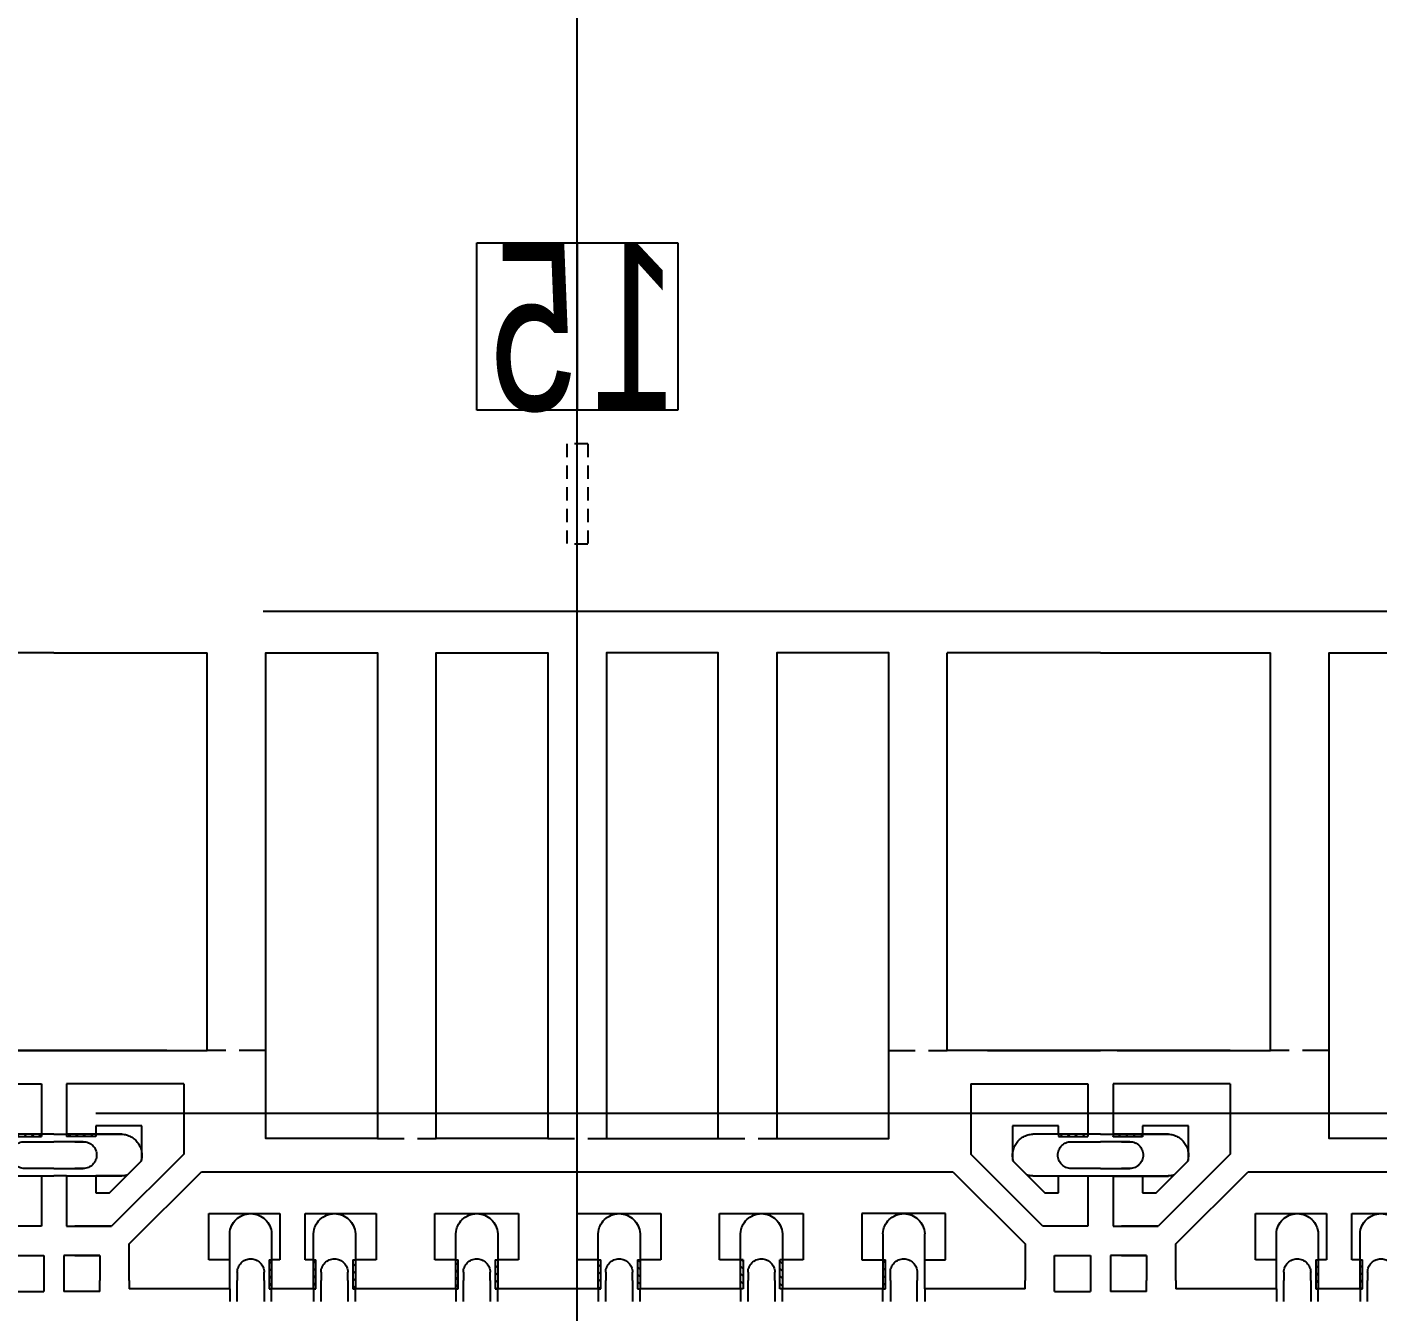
# Model space of a CAD drawing. Extents: x 0 to 864, y 0 to 559.
# Drawn here: x 344.71 to 360.85, y 425.89 to 441.24 of the extents above; entities that cross this region are included whole.
import ezdxf

# ---------------------------------------------------------------- set-up
doc = ezdxf.new("R2010")
doc.units = 0
doc.header["$LTSCALE"] = 12.7
doc.header["$MEASUREMENT"] = 0
doc.header["$PDMODE"] = 2
doc.linetypes.add('HIDDEN', pattern=[0.375, 0.25, -0.125])
doc.linetypes.add('PHANTOM', pattern=[2.5, 1.25, -0.25, 0.25, -0.25, 0.25, -0.25])
doc.layers.get('0').update_dxf_attribs({"linetype": 'CONTINUOUS'})
doc.layers.get('DEFPOINTS').update_dxf_attribs({"linetype": 'CONTINUOUS'})
for name, color, linetype in [('SH-01_DIM', 4, 'CONTINUOUS'), ('SH-01_HATCH', 10, 'CONTINUOUS'), ('SH-01_HIDDEN', 6, 'HIDDEN'), ('SH-01_OBJECT', 7, 'CONTINUOUS'), ('SH-01_PHANTOM', 1, 'PHANTOM')]:
    doc.layers.add(name, color=color, linetype=linetype)
doc.styles.get("Standard").update_dxf_attribs({"font": 'simplex.shx', "width": 0.82})
doc.dimstyles.get("Standard").update_dxf_attribs({"dimtxt": 0.18, "dimasz": 0.18, "dimexe": 0.18, "dimexo": 0.0625, "dimgap": 0.09, "dimtad": 0, "dimtih": 1, "dimtoh": 1, "dimdec": 4, "dimzin": 0, "dimdsep": 46, "dimtxsty": 'Standard', "dimcen": 0.09, "dimadec": 0, "dimazin": 0, "dimtfac": 1, "dimtdec": 4, "dimtofl": 0, "dimtmove": 0, "dimatfit": 3, "dimfxl": 1, "dimtolj": 1, "dimtzin": 0, "dimarcsym": 0})

# ---------------------------------------------------------------- blocks, each defined once
blk = doc.blocks.new('*D119')
at = {"layer": 'DEFPOINTS', "color": 0, "ltscale": 0.05, "transparency": 16777216}
for p in [(149.533, 465.062), (149.533, 440.584), (445.033, 347.264)]:
    blk.add_point(p, dxfattribs=at)
at = {"layer": 'SH-01_DIM', "ltscale": 0.05, "transparency": 16777216}
blk.add_line((149.533, 443.124), (149.533, 465.062), dxfattribs=at)
at = {"layer": 'SH-01_DIM', "ltscale": 0.05, "transparency": 16777216, "insert": (149.533, 470.047), "char_height": 1.524, "attachment_point": 5, "rotation": 90}
blk.add_mtext('\\A1; 147.7500', dxfattribs=at)
blk = doc.blocks.new('_Open30')
at = {"color": 0, "lineweight": -2}
for p, q in [((-1, 0.2679), (0, 0)), ((0, 0), (-1, -0.2679)), ((0, 0), (-1, 0))]:
    blk.add_line(p, q, dxfattribs=at)
blk = doc.blocks.new('*D120')
at = {"layer": 'DEFPOINTS', "color": 0, "ltscale": 0.05, "transparency": 16777216}
for p in [(139.538, 457.57), (145.033, 441.264), (445.033, 347.264)]:
    blk.add_point(p, dxfattribs=at)
at = {"layer": 'SH-01_DIM', "ltscale": 0.05, "transparency": 16777216}
for p, q in [((139.538, 451.22), (139.538, 457.57)), ((145.033, 447.614), (139.538, 451.22)), ((145.033, 443.804), (145.033, 447.614))]:
    blk.add_line(p, q, dxfattribs=at)
at = {"layer": 'SH-01_DIM', "ltscale": 0.05, "transparency": 16777216, "insert": (139.538, 467.942), "char_height": 1.524, "attachment_point": 5, "rotation": 90}
blk.add_mtext('\\A1; 150.000+/-0.0760', dxfattribs=at)
blk = doc.blocks.new('*D122')
at = {"layer": 'DEFPOINTS', "color": 0, "ltscale": 0.05, "transparency": 16777216}
for p in [(186.122, 465.062), (186.133, 440.584), (445.033, 347.264)]:
    blk.add_point(p, dxfattribs=at)
at = {"layer": 'SH-01_DIM', "ltscale": 0.05, "transparency": 16777216}
for p, q in [((186.122, 458.712), (186.122, 465.062)), ((186.133, 452.362), (186.122, 458.712)), ((186.133, 443.124), (186.133, 452.362))]:
    blk.add_line(p, q, dxfattribs=at)
at = {"layer": 'SH-01_DIM', "ltscale": 0.05, "transparency": 16777216, "insert": (186.122, 470.047), "char_height": 1.524, "attachment_point": 5, "rotation": 90}
blk.add_mtext('\\A1; 129.4500', dxfattribs=at)
blk = doc.blocks.new('*D123')
at = {"layer": 'DEFPOINTS', "color": 0, "ltscale": 0.05, "transparency": 16777216}
for p in [(285.964, 465.062), (285.883, 440.584), (445.033, 347.264)]:
    blk.add_point(p, dxfattribs=at)
at = {"layer": 'SH-01_DIM', "ltscale": 0.05, "transparency": 16777216}
for p, q in [((285.964, 458.712), (285.964, 465.062)), ((285.883, 452.362), (285.964, 458.712)), ((285.883, 443.124), (285.883, 452.362))]:
    blk.add_line(p, q, dxfattribs=at)
at = {"layer": 'SH-01_DIM', "ltscale": 0.05, "transparency": 16777216, "insert": (285.964, 469.571), "char_height": 1.524, "attachment_point": 5, "rotation": 90}
blk.add_mtext('\\A1; 79.5750', dxfattribs=at)
blk = doc.blocks.new('*D124')
at = {"layer": 'DEFPOINTS', "color": 0, "ltscale": 0.05, "transparency": 16777216}
for p in [(296.694, 465.062), (297.283, 440.584), (445.033, 347.264)]:
    blk.add_point(p, dxfattribs=at)
at = {"layer": 'SH-01_DIM', "ltscale": 0.05, "transparency": 16777216}
for p, q in [((296.694, 458.712), (296.694, 465.062)), ((297.283, 452.362), (296.694, 458.712)), ((297.283, 443.124), (297.283, 452.362))]:
    blk.add_line(p, q, dxfattribs=at)
at = {"layer": 'SH-01_DIM', "ltscale": 0.05, "transparency": 16777216, "insert": (296.694, 469.571), "char_height": 1.524, "attachment_point": 5, "rotation": 90}
blk.add_mtext('\\A1; 73.8750', dxfattribs=at)
blk = doc.blocks.new('*D125')
at = {"layer": 'DEFPOINTS', "color": 0, "ltscale": 0.05, "transparency": 16777216}
for p in [(331.288, 465.062), (333.883, 440.584), (445.033, 347.264)]:
    blk.add_point(p, dxfattribs=at)
at = {"layer": 'SH-01_DIM', "ltscale": 0.05, "transparency": 16777216}
for p, q in [((331.288, 458.712), (331.288, 465.062)), ((333.883, 452.362), (331.288, 458.712)), ((333.883, 443.124), (333.883, 452.362))]:
    blk.add_line(p, q, dxfattribs=at)
at = {"layer": 'SH-01_DIM', "ltscale": 0.05, "transparency": 16777216, "insert": (331.288, 469.571), "char_height": 1.524, "attachment_point": 5, "rotation": 90}
blk.add_mtext('\\A1; 55.5750', dxfattribs=at)
blk = doc.blocks.new('*D159')
at = {"layer": 'DEFPOINTS', "color": 0, "ltscale": 0.05, "transparency": 16777216}
for p in [(351.283, 453.199), (351.283, 420.764), (445.033, 347.264)]:
    blk.add_point(p, dxfattribs=at)
at = {"layer": 'SH-01_DIM', "ltscale": 0.05, "transparency": 16777216}
blk.add_line((351.283, 423.304), (351.283, 453.199), dxfattribs=at)
at = {"layer": 'SH-01_DIM', "ltscale": 0.05, "transparency": 16777216, "insert": (351.283, 457.708), "char_height": 1.524, "attachment_point": 5, "rotation": 90}
blk.add_mtext('\\A1; 46.8750', dxfattribs=at)
blk = doc.blocks.new('*D160')
at = {"layer": 'DEFPOINTS', "color": 0, "ltscale": 0.05, "transparency": 16777216}
for p in [(338.783, 453.199), (338.783, 420.764), (445.033, 347.264)]:
    blk.add_point(p, dxfattribs=at)
at = {"layer": 'SH-01_DIM', "ltscale": 0.05, "transparency": 16777216}
blk.add_line((338.783, 423.304), (338.783, 453.199), dxfattribs=at)
at = {"layer": 'SH-01_DIM', "ltscale": 0.05, "transparency": 16777216, "insert": (338.783, 457.589), "char_height": 1.524, "attachment_point": 5, "rotation": 90}
blk.add_mtext('\\A1; 53.1250', dxfattribs=at)
blk = doc.blocks.new('*D161')
at = {"layer": 'DEFPOINTS', "color": 0, "ltscale": 0.05, "transparency": 16777216}
for p in [(326.283, 453.199), (326.283, 420.764), (445.033, 347.264)]:
    blk.add_point(p, dxfattribs=at)
at = {"layer": 'SH-01_DIM', "ltscale": 0.05, "transparency": 16777216}
blk.add_line((326.283, 423.304), (326.283, 453.199), dxfattribs=at)
at = {"layer": 'SH-01_DIM', "ltscale": 0.05, "transparency": 16777216, "insert": (326.283, 457.708), "char_height": 1.524, "attachment_point": 5, "rotation": 90}
blk.add_mtext('\\A1; 59.3750', dxfattribs=at)
blk = doc.blocks.new('*D162')
at = {"layer": 'DEFPOINTS', "color": 0, "ltscale": 0.05, "transparency": 16777216}
for p in [(313.783, 453.199), (313.783, 420.764), (445.033, 347.264)]:
    blk.add_point(p, dxfattribs=at)
at = {"layer": 'SH-01_DIM', "ltscale": 0.05, "transparency": 16777216}
blk.add_line((313.783, 423.304), (313.783, 453.199), dxfattribs=at)
at = {"layer": 'SH-01_DIM', "ltscale": 0.05, "transparency": 16777216, "insert": (313.783, 457.708), "char_height": 1.524, "attachment_point": 5, "rotation": 90}
blk.add_mtext('\\A1; 65.6250', dxfattribs=at)
blk = doc.blocks.new('*D163')
at = {"layer": 'DEFPOINTS', "color": 0, "ltscale": 0.05, "transparency": 16777216}
for p in [(301.283, 453.199), (301.283, 420.764), (445.033, 347.264)]:
    blk.add_point(p, dxfattribs=at)
at = {"layer": 'SH-01_DIM', "ltscale": 0.05, "transparency": 16777216}
blk.add_line((301.283, 423.304), (301.283, 453.199), dxfattribs=at)
at = {"layer": 'SH-01_DIM', "ltscale": 0.05, "transparency": 16777216, "insert": (301.283, 457.589), "char_height": 1.524, "attachment_point": 5, "rotation": 90}
blk.add_mtext('\\A1; 71.8750', dxfattribs=at)
blk = doc.blocks.new('*D164')
at = {"layer": 'DEFPOINTS', "color": 0, "ltscale": 0.05, "transparency": 16777216}
for p in [(288.783, 453.199), (288.783, 423.167), (445.033, 347.264)]:
    blk.add_point(p, dxfattribs=at)
at = {"layer": 'SH-01_DIM', "ltscale": 0.05, "transparency": 16777216}
blk.add_line((288.783, 425.707), (288.783, 453.199), dxfattribs=at)
at = {"layer": 'SH-01_DIM', "ltscale": 0.05, "transparency": 16777216, "insert": (288.783, 457.589), "char_height": 1.524, "attachment_point": 5, "rotation": 90}
blk.add_mtext('\\A1; 78.1250', dxfattribs=at)
blk = doc.blocks.new('*D165')
at = {"layer": 'DEFPOINTS', "color": 0, "ltscale": 0.05, "transparency": 16777216}
for p in [(276.283, 453.199), (276.283, 420.764), (445.033, 347.264)]:
    blk.add_point(p, dxfattribs=at)
at = {"layer": 'SH-01_DIM', "ltscale": 0.05, "transparency": 16777216}
blk.add_line((276.283, 423.304), (276.283, 453.199), dxfattribs=at)
at = {"layer": 'SH-01_DIM', "ltscale": 0.05, "transparency": 16777216, "insert": (276.283, 457.708), "char_height": 1.524, "attachment_point": 5, "rotation": 90}
blk.add_mtext('\\A1; 84.3750', dxfattribs=at)
blk = doc.blocks.new('*D166')
at = {"layer": 'DEFPOINTS', "color": 0, "ltscale": 0.05, "transparency": 16777216}
for p in [(263.783, 453.199), (263.783, 420.764), (445.033, 347.264)]:
    blk.add_point(p, dxfattribs=at)
at = {"layer": 'SH-01_DIM', "ltscale": 0.05, "transparency": 16777216}
blk.add_line((263.783, 423.304), (263.783, 453.199), dxfattribs=at)
at = {"layer": 'SH-01_DIM', "ltscale": 0.05, "transparency": 16777216, "insert": (263.783, 457.708), "char_height": 1.524, "attachment_point": 5, "rotation": 90}
blk.add_mtext('\\A1; 90.6250', dxfattribs=at)
blk = doc.blocks.new('*D167')
at = {"layer": 'DEFPOINTS', "color": 0, "ltscale": 0.05, "transparency": 16777216}
for p in [(251.283, 453.199), (251.283, 420.764), (445.033, 347.264)]:
    blk.add_point(p, dxfattribs=at)
at = {"layer": 'SH-01_DIM', "ltscale": 0.05, "transparency": 16777216}
blk.add_line((251.283, 423.304), (251.283, 453.199), dxfattribs=at)
at = {"layer": 'SH-01_DIM', "ltscale": 0.05, "transparency": 16777216, "insert": (251.283, 457.708), "char_height": 1.524, "attachment_point": 5, "rotation": 90}
blk.add_mtext('\\A1; 96.8750', dxfattribs=at)
blk = doc.blocks.new('*D168')
at = {"layer": 'DEFPOINTS', "color": 0, "ltscale": 0.05, "transparency": 16777216}
for p in [(238.783, 453.199), (238.783, 420.764), (445.033, 347.264)]:
    blk.add_point(p, dxfattribs=at)
at = {"layer": 'SH-01_DIM', "ltscale": 0.05, "transparency": 16777216}
blk.add_line((238.783, 423.304), (238.783, 453.199), dxfattribs=at)
at = {"layer": 'SH-01_DIM', "ltscale": 0.05, "transparency": 16777216, "insert": (238.783, 458.065), "char_height": 1.524, "attachment_point": 5, "rotation": 90}
blk.add_mtext('\\A1; 103.1250', dxfattribs=at)
blk = doc.blocks.new('*D169')
at = {"layer": 'DEFPOINTS', "color": 0, "ltscale": 0.05, "transparency": 16777216}
for p in [(226.283, 453.199), (226.283, 420.764), (445.033, 347.264)]:
    blk.add_point(p, dxfattribs=at)
at = {"layer": 'SH-01_DIM', "ltscale": 0.05, "transparency": 16777216}
blk.add_line((226.283, 423.304), (226.283, 453.199), dxfattribs=at)
at = {"layer": 'SH-01_DIM', "ltscale": 0.05, "transparency": 16777216, "insert": (226.283, 458.184), "char_height": 1.524, "attachment_point": 5, "rotation": 90}
blk.add_mtext('\\A1; 109.3750', dxfattribs=at)
blk = doc.blocks.new('*D170')
at = {"layer": 'DEFPOINTS', "color": 0, "ltscale": 0.05, "transparency": 16777216}
for p in [(213.783, 453.199), (213.783, 420.764), (445.033, 347.264)]:
    blk.add_point(p, dxfattribs=at)
at = {"layer": 'SH-01_DIM', "ltscale": 0.05, "transparency": 16777216}
blk.add_line((213.783, 423.304), (213.783, 453.199), dxfattribs=at)
at = {"layer": 'SH-01_DIM', "ltscale": 0.05, "transparency": 16777216, "insert": (213.783, 458.065), "char_height": 1.524, "attachment_point": 5, "rotation": 90}
blk.add_mtext('\\A1; 115.6250', dxfattribs=at)
blk = doc.blocks.new('*D171')
at = {"layer": 'DEFPOINTS', "color": 0, "ltscale": 0.05, "transparency": 16777216}
for p in [(201.283, 453.199), (201.283, 420.764), (445.033, 347.264)]:
    blk.add_point(p, dxfattribs=at)
at = {"layer": 'SH-01_DIM', "ltscale": 0.05, "transparency": 16777216}
blk.add_line((201.283, 423.304), (201.283, 453.199), dxfattribs=at)
at = {"layer": 'SH-01_DIM', "ltscale": 0.05, "transparency": 16777216, "insert": (201.283, 458.065), "char_height": 1.524, "attachment_point": 5, "rotation": 90}
blk.add_mtext('\\A1; 121.8750', dxfattribs=at)
blk = doc.blocks.new('*D172')
at = {"layer": 'DEFPOINTS', "color": 0, "ltscale": 0.05, "transparency": 16777216}
for p in [(188.783, 453.199), (188.783, 420.764), (445.033, 347.264)]:
    blk.add_point(p, dxfattribs=at)
at = {"layer": 'SH-01_DIM', "ltscale": 0.05, "transparency": 16777216}
blk.add_line((188.783, 423.304), (188.783, 453.199), dxfattribs=at)
at = {"layer": 'SH-01_DIM', "ltscale": 0.05, "transparency": 16777216, "insert": (188.783, 458.065), "char_height": 1.524, "attachment_point": 5, "rotation": 90}
blk.add_mtext('\\A1; 128.1250', dxfattribs=at)
blk = doc.blocks.new('*D173')
at = {"layer": 'DEFPOINTS', "color": 0, "ltscale": 0.05, "transparency": 16777216}
for p in [(176.283, 453.199), (176.283, 420.764), (445.033, 347.264)]:
    blk.add_point(p, dxfattribs=at)
at = {"layer": 'SH-01_DIM', "ltscale": 0.05, "transparency": 16777216}
blk.add_line((176.283, 423.304), (176.283, 453.199), dxfattribs=at)
at = {"layer": 'SH-01_DIM', "ltscale": 0.05, "transparency": 16777216, "insert": (176.283, 458.184), "char_height": 1.524, "attachment_point": 5, "rotation": 90}
blk.add_mtext('\\A1; 134.3750', dxfattribs=at)
blk = doc.blocks.new('*D174')
at = {"layer": 'DEFPOINTS', "color": 0, "ltscale": 0.05, "transparency": 16777216}
for p in [(163.783, 453.199), (163.783, 420.764), (445.033, 347.264)]:
    blk.add_point(p, dxfattribs=at)
at = {"layer": 'SH-01_DIM', "ltscale": 0.05, "transparency": 16777216}
blk.add_line((163.783, 423.304), (163.783, 453.199), dxfattribs=at)
at = {"layer": 'SH-01_DIM', "ltscale": 0.05, "transparency": 16777216, "insert": (163.783, 458.184), "char_height": 1.524, "attachment_point": 5, "rotation": 90}
blk.add_mtext('\\A1; 140.6250', dxfattribs=at)
blk = doc.blocks.new('A$C4C6C51ED')
at = {"layer": 'SH-01_HATCH', "ltscale": 0.05}
h = blk.add_hatch(dxfattribs=at)
h.set_pattern_fill('ANSI31', color=10, scale=0.25)
h.set_pattern_definition([(45, (33.0558, -7.33538), (-0.02209709, 0.02209709), [])])
h.paths.add_polyline_path([(24.0786, 3.5837), (24.0636, 3.5837), (24.0636, 3.7587), (24.0786, 3.7587)])
h.paths.add_polyline_path([(24.5786, 3.5837), (24.5636, 3.5837), (24.5636, 3.7587), (24.5786, 3.7587)])
h.paths.add_polyline_path([(24.3436, 3.5837), (24.3286, 3.5837), (24.3286, 3.7587), (24.3436, 3.7587)])
h.paths.add_polyline_path([(25.1936, 3.5837), (25.1786, 3.5837), (25.1786, 3.7587), (25.1936, 3.7587)])
h.paths.add_polyline_path([(25.4286, 3.5837), (25.4136, 3.5837), (25.4136, 3.7587), (25.4286, 3.7587)])
h.paths.add_polyline_path([(26.2786, 3.5837), (26.2636, 3.5837), (26.2636, 3.7587), (26.2786, 3.7587)])
h.paths.add_polyline_path([(26.0436, 3.5837), (26.0286, 3.5837), (26.0286, 3.5837), (26.0286, 3.7587), (26.0436, 3.7587)])
h.paths.add_polyline_path([(27.1286, 3.5837), (27.1136, 3.5837), (27.1136, 3.7587), (27.1286, 3.7587)])
h.paths.add_polyline_path([(26.8936, 3.5837), (26.8786, 3.5837), (26.8786, 3.5837), (26.8786, 3.7587), (26.8936, 3.7587)])
h.paths.add_polyline_path([(27.7436, 3.5837), (27.7286, 3.5837), (27.7286, 3.7587), (27.7436, 3.7587)])
h = blk.add_hatch(dxfattribs=at)
h.set_pattern_fill('ANSI31', color=10, scale=0.25)
h.paths.add_polyline_path([(23.0286, 2.8487), (22.8536, 2.8487), (22.8536, 2.8337), (23.0286, 2.8337)])
h.paths.add_polyline_path([(28.9536, 2.8487), (28.7786, 2.8487), (28.7786, 2.8337), (28.9536, 2.8337)])
at = {"layer": 'SH-01_HIDDEN'}
for p, q in [((23.8286, 3.7587), (23.8286, 3.8337)), ((23.8736, 3.8337), (23.8736, 3.7087)), ((24.0336, 3.7087), (24.0336, 3.8337)), ((24.0786, 3.8337), (24.0786, 3.7587)), ((24.3286, 3.7587), (24.3286, 3.8337)), ((24.3736, 3.8337), (24.3736, 3.7087)), ((24.5336, 3.7087), (24.5336, 3.8337)), ((24.5786, 3.8337), (24.5786, 3.7587)), ((25.1786, 3.7587), (25.1786, 3.8337)), ((25.2236, 3.8337), (25.2236, 3.7087)), ((25.3836, 3.7087), (25.3836, 3.8337)), ((25.4286, 3.8337), (25.4286, 3.7587)), ((26.0286, 3.7587), (26.0286, 3.8337)), ((26.0736, 3.8337), (26.0736, 3.7087)), ((26.2336, 3.7087), (26.2336, 3.8337)), ((26.2786, 3.8337), (26.2786, 3.7587)), ((26.8786, 3.7587), (26.8786, 3.8337)), ((26.9236, 3.8337), (26.9236, 3.7087)), ((27.0836, 3.7087), (27.0836, 3.8337)), ((27.1286, 3.8337), (27.1286, 3.7587)), ((27.7286, 3.8337), (27.7286, 3.7587)), ((27.7736, 3.7087), (27.7736, 3.8337)), ((27.9336, 3.8337), (27.9336, 3.7087)), ((27.9786, 3.7587), (27.9786, 3.8337)), ((23.8736, 3.6587), (23.8736, 3.7087)), ((24.0336, 3.7087), (24.0336, 3.6587)), ((24.3736, 3.6587), (24.3736, 3.7087)), ((24.5336, 3.7087), (24.5336, 3.6587)), ((25.2236, 3.6587), (25.2236, 3.7087)), ((25.3836, 3.7087), (25.3836, 3.6587)), ((26.0736, 3.6587), (26.0736, 3.7087)), ((26.2336, 3.7087), (26.2336, 3.6587)), ((26.9236, 3.6587), (26.9236, 3.7087)), ((27.0836, 3.7087), (27.0836, 3.6587)), ((27.7736, 3.7087), (27.7736, 3.6587)), ((27.9336, 3.6587), (27.9336, 3.7087)), ((23.8286, 3.5837), (23.8286, 3.4287)), ((24.0786, 3.4287), (24.0786, 3.5837)), ((24.3286, 3.5837), (24.3286, 3.4287)), ((24.5786, 3.4287), (24.5786, 3.5837)), ((25.1786, 3.5837), (25.1786, 3.4287)), ((25.4286, 3.4287), (25.4286, 3.5837)), ((26.0286, 3.5837), (26.0286, 3.4287)), ((26.2786, 3.4287), (26.2786, 3.5837)), ((26.8786, 3.5837), (26.8786, 3.4287)), ((27.1286, 3.4287), (27.1286, 3.5837)), ((27.7286, 3.4287), (27.7286, 3.5837)), ((27.9786, 3.5837), (27.9786, 3.4287)), ((22.8536, 3.0837), (22.7786, 3.0837)), ((23.0286, 3.0837), (23.1836, 3.0837)), ((23.1836, 3.0837), (23.0286, 3.0837)), ((23.2161, 3.0781), (23.2979, 2.9963)), ((28.5094, 2.9963), (28.5912, 3.0781)), ((28.6236, 3.0837), (28.7786, 3.0837)), ((28.9536, 3.0837), (29.0286, 3.0837)), ((22.7786, 3.0387), (22.9536, 3.0387)), ((22.9536, 3.0387), (22.9036, 3.0387)), ((29.0286, 3.0387), (28.8536, 3.0387)), ((22.9536, 2.8787), (22.7786, 2.8787)), ((22.7786, 2.8337), (22.8536, 2.8337)), ((22.9036, 2.8787), (22.9536, 2.8787)), ((23.1836, 2.8337), (23.0286, 2.8337)), ((23.0286, 2.8337), (23.1836, 2.8337)), ((28.7786, 2.8337), (28.6236, 2.8337)), ((28.8536, 2.8787), (29.0286, 2.8787)), ((29.0286, 2.8337), (28.9536, 2.8337))]:
    blk.add_line(p, q, dxfattribs=at)
at = {"layer": 'SH-01_HIDDEN', "ltscale": 0.05}
for p, q in [((24.7111, 2.8587), (25.0611, 2.8587)), ((25.7286, 2.8587), (26.0786, 2.8587)), ((26.7461, 2.8587), (27.0961, 2.8587)), ((22.9286, 2.3337), (22.7786, 2.3337)), ((24.0436, 2.3337), (23.6936, 2.3337)), ((27.7636, 2.3337), (28.1136, 2.3337)), ((28.8786, 2.3337), (29.0286, 2.3337))]:
    blk.add_line(p, q, dxfattribs=at)
at = {"layer": 'SH-01_HIDDEN'}
for centre, radius, start, end in [((23.9536, 3.6587), 0.08, 180, 0), ((24.4536, 3.6587), 0.08, 180, 0), ((25.3036, 3.6587), 0.08, 180, 0), ((26.1536, 3.6587), 0.08, 180, 0), ((27.0036, 3.6587), 0.08, 180, 0), ((27.8536, 3.6587), 0.08, 180, 0), ((23.9536, 3.4338), 0.1251, 182.33828, 357.66172), ((24.4536, 3.4338), 0.1251, 182.33828, 357.66172), ((25.3036, 3.4338), 0.1251, 182.33828, 357.66172), ((26.1536, 3.4338), 0.1251, 182.33828, 357.66172), ((27.0036, 3.4338), 0.1251, 182.33828, 357.66172), ((27.8536, 3.4338), 0.1251, 182.33828, 357.66172), ((23.1786, 2.9593), 0.1245, 72.47153, 87.68368), ((28.6287, 2.9593), 0.1245, 92.30964, 107.52916), ((22.9536, 2.9587), 0.08, 270, 90), ((23.1785, 2.9587), 0.1251, 272.3376, 17.48275), ((28.6287, 2.9587), 0.1251, 162.51941, 267.66496), ((28.8536, 2.9587), 0.08, 90, 270)]:
    blk.add_arc(centre, radius, start, end, dxfattribs=at)
at = {"layer": 'SH-01_OBJECT'}
for p, q in [((22.8386, 3.5587), (22.8386, 3.7737)), ((23.0536, 3.7737), (22.8386, 3.7737)), ((23.0536, 3.7737), (23.0536, 3.7587)), ((23.0536, 3.7587), (23.0536, 3.7087)), ((23.2286, 3.7087), (23.2286, 3.7587)), ((23.8286, 3.7587), (23.2286, 3.7587)), ((23.8286, 3.7587), (23.8286, 3.5837)), ((24.0636, 3.5837), (24.0636, 3.7587)), ((24.0786, 3.5837), (24.0786, 3.7587)), ((24.3286, 3.7587), (24.0786, 3.7587)), ((24.3286, 3.7587), (24.3286, 3.5837)), ((24.3436, 3.7587), (24.3436, 3.5837)), ((24.5636, 3.5837), (24.5636, 3.7587)), ((24.5786, 3.5837), (24.5786, 3.7587)), ((25.1786, 3.7587), (24.5786, 3.7587)), ((25.1786, 3.7587), (25.1786, 3.5837)), ((25.1936, 3.7587), (25.1936, 3.5837)), ((25.4136, 3.5837), (25.4136, 3.7587)), ((25.4286, 3.5837), (25.4286, 3.7587)), ((26.0286, 3.7587), (25.4286, 3.7587)), ((26.0286, 3.7587), (26.0286, 3.5837)), ((26.0436, 3.7587), (26.0436, 3.5837)), ((26.2636, 3.5837), (26.2636, 3.7587)), ((26.2786, 3.5837), (26.2786, 3.7587)), ((26.8786, 3.7587), (26.2786, 3.7587)), ((26.8786, 3.7587), (26.8786, 3.5837)), ((26.8936, 3.5837), (26.8936, 3.7587)), ((27.1136, 3.7587), (27.1136, 3.5837)), ((27.1286, 3.5837), (27.1286, 3.7587)), ((27.7286, 3.7587), (27.1286, 3.7587)), ((27.7286, 3.5837), (27.7286, 3.7587)), ((27.7436, 3.7587), (27.7436, 3.5837)), ((28.5786, 3.7587), (27.9786, 3.7587)), ((27.9786, 3.7587), (27.9786, 3.5837)), ((28.5786, 3.7587), (28.5786, 3.7087)), ((28.7536, 3.7737), (28.7536, 3.5587)), ((28.7536, 3.7737), (28.9686, 3.7737)), ((28.9686, 3.5587), (28.9686, 3.7737)), ((23.0536, 3.5587), (23.0536, 3.7087)), ((23.2286, 3.7087), (23.2286, 3.4898)), ((23.8286, 3.7087), (23.8286, 3.5837)), ((24.0786, 3.5837), (24.0786, 3.7087)), ((24.3286, 3.7087), (24.3286, 3.5837)), ((24.5786, 3.5837), (24.5786, 3.7087)), ((25.1786, 3.7087), (25.1786, 3.5837)), ((25.4286, 3.5837), (25.4286, 3.7087)), ((26.0286, 3.7087), (26.0286, 3.5837)), ((26.2786, 3.5837), (26.2786, 3.7087)), ((26.8786, 3.7087), (26.8786, 3.5837)), ((27.1286, 3.5837), (27.1286, 3.7087)), ((27.9786, 3.7087), (27.9786, 3.5837)), ((28.5786, 3.4898), (28.5786, 3.7087)), ((23.0536, 3.5587), (22.8386, 3.5587)), ((22.9036, 3.5587), (23.0536, 3.5587)), ((23.8286, 3.5837), (23.7036, 3.5837)), ((23.7036, 3.5837), (23.7036, 3.3087)), ((24.1286, 3.5837), (24.0786, 3.5837)), ((24.1286, 3.3087), (24.1286, 3.5837)), ((24.3286, 3.5837), (24.2786, 3.5837)), ((24.2786, 3.5837), (24.2786, 3.3087)), ((24.7036, 3.5837), (24.5786, 3.5837)), ((24.7036, 3.3087), (24.7036, 3.5837)), ((25.1786, 3.5837), (25.0536, 3.5837)), ((25.0536, 3.5837), (25.0536, 3.3087)), ((25.5536, 3.5837), (25.4286, 3.5837)), ((25.5536, 3.3087), (25.5536, 3.5837)), ((26.0286, 3.5837), (25.9036, 3.5837)), ((25.9036, 3.5837), (25.9036, 3.3087)), ((26.4036, 3.5837), (26.2786, 3.5837)), ((26.4036, 3.3087), (26.4036, 3.5837)), ((26.8786, 3.5837), (26.7536, 3.5837)), ((26.7536, 3.5837), (26.7536, 3.3087)), ((27.2536, 3.5837), (27.1286, 3.5837)), ((27.2536, 3.3087), (27.2536, 3.5837)), ((27.6036, 3.5837), (27.7286, 3.5837)), ((27.6036, 3.3087), (27.6036, 3.5837)), ((27.9786, 3.5837), (28.1036, 3.5837)), ((28.1036, 3.5837), (28.1036, 3.3087)), ((28.7536, 3.5587), (28.9686, 3.5587)), ((23.2286, 3.4898), (23.6597, 3.0587)), ((28.1476, 3.0587), (28.5786, 3.4898)), ((22.8536, 3.3837), (23.1226, 3.3837)), ((22.8536, 3.0837), (22.8536, 3.3837)), ((23.1226, 3.3837), (22.9036, 3.3837)), ((23.5536, 2.9527), (23.1226, 3.3837)), ((23.7036, 3.3087), (24.1286, 3.3087)), ((24.2786, 3.3087), (24.7036, 3.3087)), ((25.0536, 3.3087), (25.5536, 3.3087)), ((25.9036, 3.3087), (26.4036, 3.3087)), ((26.7536, 3.3087), (27.2536, 3.3087)), ((28.1036, 3.3087), (27.6036, 3.3087)), ((28.6847, 3.3837), (28.2536, 2.9527)), ((28.9536, 3.3837), (28.6847, 3.3837)), ((28.9536, 3.0837), (28.9536, 3.3837)), ((23.0286, 3.0837), (23.0286, 3.1837)), ((23.0286, 3.1837), (23.1104, 3.1837)), ((23.1104, 3.1837), (23.3036, 2.9905)), ((28.5036, 2.9905), (28.6968, 3.1837)), ((28.6968, 3.1837), (28.7786, 3.1837)), ((28.7786, 3.1837), (28.7786, 3.0837)), ((22.8536, 3.0837), (23.0286, 3.0837)), ((28.7786, 3.0837), (28.9536, 3.0837)), ((23.3036, 2.9905), (23.3036, 2.7837)), ((23.6597, 3.0587), (28.1476, 3.0587)), ((28.5036, 2.7837), (28.5036, 2.9905)), ((23.5536, 2.5337), (23.5536, 2.9527)), ((28.2536, 2.5337), (28.2536, 2.9527)), ((23.0286, 2.8487), (22.8536, 2.8487)), ((22.8536, 2.5337), (22.8536, 2.8337)), ((23.0286, 2.8337), (22.8536, 2.8337)), ((23.0286, 2.7837), (23.0286, 2.8337)), ((28.7786, 2.8487), (28.9536, 2.8487)), ((28.9536, 2.8337), (28.7786, 2.8337)), ((28.7786, 2.8337), (28.7786, 2.7837)), ((28.9536, 2.5337), (28.9536, 2.8337)), ((23.3036, 2.7837), (23.0286, 2.7837)), ((28.7786, 2.7837), (28.5036, 2.7837)), ((23.5536, 2.5337), (22.8536, 2.5337)), ((28.2536, 2.5337), (28.9536, 2.5337)), ((23.4536, 2.3337), (22.7786, 2.3337)), ((28.3536, 2.3337), (29.0286, 2.3337)), ((22.7786, -0.0413), (23.6936, -0.0413)), ((29.0286, -0.0413), (28.1136, -0.0413))]:
    blk.add_line(p, q, dxfattribs=at)
at = {"layer": 'SH-01_OBJECT', "ltscale": 0.05}
for p, q in [((24.0636, 3.7587), (24.0786, 3.7587)), ((24.3286, 3.7587), (24.3436, 3.7587)), ((24.5636, 3.7587), (24.5786, 3.7587)), ((25.1786, 3.7587), (25.1936, 3.7587)), ((25.4136, 3.7587), (25.4286, 3.7587)), ((26.0286, 3.7587), (26.0436, 3.7587)), ((26.2636, 3.7587), (26.2786, 3.7587)), ((26.8936, 3.7587), (26.8786, 3.7587)), ((27.1286, 3.7587), (27.1136, 3.7587)), ((27.7286, 3.7587), (27.7436, 3.7587)), ((24.0636, 3.5837), (24.0786, 3.5837)), ((24.3286, 3.5837), (24.3436, 3.5837)), ((24.5636, 3.5837), (24.5786, 3.5837)), ((25.1786, 3.5837), (25.1936, 3.5837)), ((25.4136, 3.5837), (25.4286, 3.5837)), ((26.0286, 3.5837), (26.0436, 3.5837)), ((26.2636, 3.5837), (26.2786, 3.5837)), ((26.8936, 3.5837), (26.8786, 3.5837)), ((27.1286, 3.5837), (27.1136, 3.5837)), ((27.7286, 3.5837), (27.7436, 3.5837)), ((22.8536, 2.8337), (22.8536, 2.8487)), ((23.0286, 2.8337), (23.0286, 2.8487)), ((28.7786, 2.8337), (28.7786, 2.8487)), ((28.9536, 2.8337), (28.9536, 2.8487)), ((22.7786, 2.3337), (23.6936, 2.3337)), ((23.6936, 2.3337), (23.6936, -0.0413)), ((28.1136, 2.3337), (28.1136, -0.0413)), ((29.0286, 2.3337), (28.1136, 2.3337))]:
    blk.add_line(p, q, dxfattribs=at)
for points in [[(24.7111, 2.8587), (24.0436, 2.8587), (24.0436, -0.0413), (24.7111, -0.0413)], [(25.7286, 2.8587), (25.0611, 2.8587), (25.0611, -0.0413), (25.7286, -0.0413)], [(26.0786, 2.8587), (26.7461, 2.8587), (26.7461, -0.0413), (26.0786, -0.0413)], [(27.0961, 2.8587), (27.7636, 2.8587), (27.7636, -0.0413), (27.0961, -0.0413)]]:
    blk.add_lwpolyline(points, close=True, dxfattribs=at)
blk = doc.blocks.new('1')
at = {"layer": 'SH-01_HATCH', "ltscale": 0.05}
h = blk.add_hatch(dxfattribs=at)
h.set_pattern_fill('ANSI31', color=10, scale=0.25)
h.set_pattern_definition([(45, (237.58964, 197.382512), (-0.02209709, 0.02209709), [])])
h.paths.add_polyline_path([(228.6125, 208.3016), (228.5975, 208.3016), (228.5975, 208.4766), (228.6125, 208.4766)])
h.paths.add_polyline_path([(229.1125, 208.3016), (229.0975, 208.3016), (229.0975, 208.4766), (229.1125, 208.4766)])
h.paths.add_polyline_path([(228.8775, 208.3016), (228.8625, 208.3016), (228.8625, 208.4766), (228.8775, 208.4766)])
h.paths.add_polyline_path([(229.7275, 208.3016), (229.7125, 208.3016), (229.7125, 208.4766), (229.7275, 208.4766)])
h.paths.add_polyline_path([(229.9625, 208.3016), (229.9475, 208.3016), (229.9475, 208.4766), (229.9625, 208.4766)])
h.paths.add_polyline_path([(230.8125, 208.3015), (230.7975, 208.3015), (230.7975, 208.4765), (230.8125, 208.4765)])
h.paths.add_polyline_path([(230.5775, 208.3015), (230.5625, 208.3015), (230.5625, 208.3016), (230.5625, 208.4765), (230.5775, 208.4765)])
h.paths.add_polyline_path([(231.6625, 208.3015), (231.6475, 208.3015), (231.6475, 208.4765), (231.6625, 208.4765)])
h.paths.add_polyline_path([(231.4275, 208.3015), (231.4125, 208.3015), (231.4125, 208.3016), (231.4125, 208.4765), (231.4275, 208.4765)])
h.paths.add_polyline_path([(232.2775, 208.3016), (232.2625, 208.3016), (232.2625, 208.4766), (232.2775, 208.4766)])
h = blk.add_hatch(dxfattribs=at)
h.set_pattern_fill('ANSI31', color=10, scale=0.25)
h.set_pattern_definition([(45, (204.533842, 204.71789), (-0.022097087, 0.022097087), [])])
h.paths.add_polyline_path([(227.5625, 207.5666), (227.3875, 207.5666), (227.3875, 207.5516), (227.5625, 207.5516)])
blk.add_line((228.3625, 208.4766), (227.7625, 208.4766))
at = {"layer": 'SH-01_HIDDEN'}
for p, q in [((228.3625, 208.4766), (228.3625, 208.5516)), ((228.4075, 208.5516), (228.4075, 208.4266)), ((228.5675, 208.4266), (228.5675, 208.5516)), ((228.6125, 208.5516), (228.6125, 208.4766)), ((228.8625, 208.4766), (228.8625, 208.5516)), ((228.9075, 208.5516), (228.9075, 208.4266)), ((228.4075, 208.3766), (228.4075, 208.4266)), ((228.5675, 208.4266), (228.5675, 208.3766)), ((228.9075, 208.3766), (228.9075, 208.4266)), ((228.3625, 208.3016), (228.3625, 208.1466)), ((228.6125, 208.1466), (228.6125, 208.3016)), ((228.8625, 208.3016), (228.8625, 208.1466)), ((227.7175, 207.8016), (227.3125, 207.8016)), ((227.3125, 207.7566), (227.4875, 207.7566)), ((227.4375, 207.8016), (227.7175, 207.8016)), ((227.4875, 207.7566), (227.4375, 207.7566)), ((227.7499, 207.7959), (227.8317, 207.7142)), ((227.4875, 207.5966), (227.3125, 207.5966)), ((227.4375, 207.5966), (227.4875, 207.5966)), ((227.3125, 207.5516), (227.7175, 207.5516)), ((227.7175, 207.5516), (227.4375, 207.5516))]:
    blk.add_line(p, q, dxfattribs=at)
at = {"layer": 'SH-01_HIDDEN', "ltscale": 0.05}
for p, q in [((227.5625, 207.0516), (227.4125, 207.0516)), ((228.6775, 207.0516), (228.3275, 207.0516))]:
    blk.add_line(p, q, dxfattribs=at)
at = {"layer": 'SH-01_HIDDEN'}
for centre, radius, start, end in [((228.4875, 208.3766), 0.08, 180, 0), ((228.9875, 208.3766), 0.08, 180, 0), ((228.4875, 208.1517), 0.1251, 182.33828, 357.66172), ((228.9875, 208.1517), 0.1251, 182.33828, 357.66172), ((227.4875, 207.6766), 0.08, 270, 90), ((227.7124, 207.6772), 0.1245, 72.47153, 87.68368), ((227.7124, 207.6766), 0.1251, 272.3376, 17.48275)]:
    blk.add_arc(centre, radius, start, end, dxfattribs=at)
at = {"layer": 'SH-01_OBJECT'}
for p, q in [((227.3725, 208.2766), (227.3725, 208.4916)), ((227.5875, 208.4916), (227.3725, 208.4916)), ((227.5875, 208.4916), (227.5875, 208.4766)), ((227.5875, 208.4766), (227.5875, 208.4266)), ((227.7625, 208.4266), (227.7625, 208.4766)), ((228.3625, 208.4766), (228.3625, 208.3016)), ((228.5975, 208.3016), (228.5975, 208.4766)), ((228.6125, 208.3016), (228.6125, 208.4766)), ((228.8625, 208.4766), (228.6125, 208.4766)), ((228.8625, 208.4766), (228.8625, 208.3016)), ((228.8775, 208.4766), (228.8775, 208.3016)), ((227.5875, 208.2766), (227.5875, 208.4266)), ((227.7625, 208.4266), (227.7625, 208.2077)), ((228.3625, 208.4266), (228.3625, 208.3016)), ((228.6125, 208.3016), (228.6125, 208.4266)), ((228.8625, 208.4266), (228.8625, 208.3016)), ((227.5875, 208.2766), (227.3725, 208.2766)), ((227.4375, 208.2766), (227.5875, 208.2766)), ((228.3625, 208.3016), (228.2375, 208.3016)), ((228.2375, 208.3016), (228.2375, 208.0266)), ((228.6625, 208.3016), (228.6125, 208.3016)), ((228.6625, 208.0266), (228.6625, 208.3016)), ((228.8625, 208.3016), (228.8125, 208.3016)), ((228.8125, 208.3016), (228.8125, 208.0266)), ((227.7625, 208.2077), (228.1935, 207.7766)), ((227.3875, 208.1016), (227.6564, 208.1016)), ((227.3875, 207.8016), (227.3875, 208.1016)), ((227.6564, 208.1016), (227.4375, 208.1016)), ((228.0875, 207.6706), (227.6564, 208.1016)), ((228.2375, 208.0266), (228.6625, 208.0266)), ((228.8125, 208.0266), (229.2375, 208.0266)), ((227.5625, 207.8016), (227.5625, 207.9016)), ((227.5625, 207.9016), (227.6443, 207.9016)), ((227.6443, 207.9016), (227.8375, 207.7084)), ((227.3875, 207.8016), (227.5625, 207.8016)), ((228.1935, 207.7766), (232.6814, 207.7766)), ((227.8375, 207.7084), (227.8375, 207.5016)), ((228.0875, 207.2516), (228.0875, 207.6706)), ((227.5625, 207.5666), (227.3875, 207.5666)), ((227.5625, 207.5516), (227.3875, 207.5516)), ((227.3875, 207.2516), (227.3875, 207.5516)), ((227.5625, 207.5016), (227.5625, 207.5516)), ((227.8375, 207.5016), (227.5625, 207.5016)), ((228.0875, 207.2516), (227.3875, 207.2516)), ((228.0875, 207.0516), (227.3125, 207.0516)), ((227.3125, 204.6766), (228.3275, 204.6766))]:
    blk.add_line(p, q, dxfattribs=at)
at = {"layer": 'SH-01_OBJECT', "ltscale": 0.05}
for p, q in [((228.5975, 208.4766), (228.6125, 208.4766)), ((228.8625, 208.4766), (228.8775, 208.4766)), ((228.5975, 208.3016), (228.6125, 208.3016)), ((228.8625, 208.3016), (228.8775, 208.3016)), ((227.3875, 207.5516), (227.3875, 207.5666)), ((227.5625, 207.5516), (227.5625, 207.5666)), ((227.4125, 207.0516), (228.3275, 207.0516)), ((228.3275, 207.0516), (228.3275, 204.6766))]:
    blk.add_line(p, q, dxfattribs=at)
blk.add_lwpolyline([(229.345, 207.5766), (228.6775, 207.5766), (228.6775, 204.6766), (229.345, 204.6766)], close=True, dxfattribs=at)

msp = doc.modelspace()

# ---------------------------------------------------------------- linework, layer by layer
at = {"layer": 'SH-01_HIDDEN', "ltscale": 0.05}
for p, q in [((351.40813, 436.26424), (351.15813, 436.26424)), ((351.15813, 436.26424), (351.15813, 435.06424)), ((351.40813, 436.26424), (351.40813, 435.06424)), ((351.40813, 435.06424), (351.15813, 435.06424))]:
    msp.add_line(p, q, dxfattribs=at)
at = {"layer": 'SH-01_PHANTOM'}
for p, q in [((157.03313, 434.26424), (733.03313, 434.26424)), ((155.03313, 428.26424), (735.03313, 428.26424))]:
    msp.add_line(p, q, dxfattribs=at)
for points in [[(351.28313, 436.66424), (350.08313, 436.66424), (350.08313, 438.66424), (351.28313, 438.66424)], [(352.48313, 436.66424), (351.28313, 436.66424), (351.28313, 438.66424), (352.48313, 438.66424)]]:
    msp.add_lwpolyline(points, close=True, dxfattribs=at)

# ---------------------------------------------------------------- block references
at = {"layer": 'SH-01_OBJECT', "ltscale": 0.05, "xscale": -2, "yscale": 2, "zscale": 2, "rotation": 180, "row_count": 1, "column_count": 10, "row_spacing": 0, "column_spacing": -12.5}
msp.add_blockref('A$C4C6C51ED', (186.97587, 433.68173), dxfattribs=at)
at = {"layer": 'SH-01_OBJECT', "xscale": -2, "yscale": 2, "zscale": 2, "rotation": 180}
msp.add_blockref('1', (-97.09182, 843.11751), dxfattribs=at)

# ---------------------------------------------------------------- texts
at = {"layer": 'SH-01_HIDDEN', "extrusion": (0, 0, -1), "char_height": 2, "width": 1.2, "attachment_point": 1, "text_direction": (-1, 0, 0)}
for s, insert in [('{\\fSwis721 BdCnOul BT|b0|i0|c0|p82;5}', (351.28313, 438.66424)), ('{\\fSwis721 BdCnOul BT|b0|i0|c0|p82;1}', (352.48313, 438.66424))]:
    msp.add_mtext(s, dxfattribs=dict(at, insert=insert))

# ---------------------------------------------------------------- dimensions: what is measured, and where the dimension line sits
at = {"layer": 'SH-01_DIM', "ltscale": 0.05}
dim = msp.add_ordinate_dim(feature_location=(145.03313, 441.26424), offset=(-5.49521, 16.30548), dtype=1, origin=(445.03313, 347.26424), text='<>+/-0.0760', dimstyle='Standard', override={"dimscale": 25.4, "dimtxt": 0.06, "dimasz": 0.125, "dimexe": 0.1, "dimexo": 0.1, "dimgap": 0.03, "dimtih": 0, "dimtoh": 0, "dimdec": 3, "dimlfac": 0.5, "dimzin": 1, "dimpost": ' <>\\X', "dimblk": 'Open30', "dimcen": -0.09, "dimclrd": 256, "dimclre": 256, "dimclrt": 256, "dimazin": 1, "dimtp": 0.03, "dimtm": 0.03, "dimtofl": 1, "dimldrblk": 'Open30', "dimlwd": 65535, "dimlwe": 65535}, dxfattribs=at)
dim.commit()
dim.dimension.update_dxf_attribs({"geometry": '*D120', "text_midpoint": (139.53792, 467.94235)})
for feature_location, offset, picture, middle in [((149.53313, 440.58424), (0, 24.4779), '*D119', (149.53313, 470.04707)), ((186.13313, 440.58424), (-0.01157, 24.4779), '*D122', (186.12156, 470.04707)), ((285.88313, 440.58424), (0.08084, 24.4779), '*D123', (285.96397, 469.571)), ((297.28313, 440.58424), (-0.58959, 24.4779), '*D124', (296.69354, 469.571)), ((333.88313, 440.58424), (-2.59545, 24.4779), '*D125', (331.28768, 469.571)), ((163.78313, 420.76424), (0, 32.43468), '*D174', (163.78313, 458.18385)), ((176.28313, 420.76424), (0, 32.43468), '*D173', (176.28313, 458.18385)), ((226.28313, 420.76424), (0, 32.43468), '*D169', (226.28313, 458.18385)), ((188.78313, 420.76424), (0, 32.43468), '*D172', (188.78313, 458.06483)), ((201.28313, 420.76424), (0, 32.43468), '*D171', (201.28313, 458.06483)), ((213.78313, 420.76424), (0, 32.43468), '*D170', (213.78313, 458.06483)), ((238.78313, 420.76424), (0, 32.43468), '*D168', (238.78313, 458.06483)), ((251.28313, 420.76424), (0, 32.43468), '*D167', (251.28313, 457.70778)), ((263.78313, 420.76424), (0, 32.43468), '*D166', (263.78313, 457.70778)), ((276.28313, 420.76424), (0, 32.43468), '*D165', (276.28313, 457.70778)), ((288.78313, 423.16699), (0, 30.03192), '*D164', (288.78313, 457.58876)), ((301.28313, 420.76424), (0, 32.43468), '*D163', (301.28313, 457.58876)), ((313.78313, 420.76424), (0, 32.43468), '*D162', (313.78313, 457.70778)), ((326.28313, 420.76424), (0, 32.43468), '*D161', (326.28313, 457.70778)), ((338.78313, 420.76424), (0, 32.43468), '*D160', (338.78313, 457.58876)), ((351.28313, 420.76424), (0, 32.43468), '*D159', (351.28313, 457.70778))]:
    dim = msp.add_ordinate_dim(feature_location=feature_location, offset=offset, dtype=1, origin=(445.03313, 347.26424), dimstyle='Standard', override={"dimscale": 25.4, "dimtxt": 0.06, "dimasz": 0.125, "dimexe": 0.1, "dimexo": 0.1, "dimgap": 0.01, "dimtih": 0, "dimtoh": 0, "dimlfac": 0.5, "dimzin": 1, "dimpost": ' <>\\X', "dimblk": 'Open30', "dimcen": -0.09, "dimclrd": 256, "dimclre": 256, "dimclrt": 256, "dimazin": 1, "dimtp": 0.03, "dimtm": 0.03, "dimtofl": 1, "dimldrblk": 'Open30', "dimlwd": 65535, "dimlwe": 65535}, dxfattribs=at)
    dim.commit()
    dim.dimension.update_dxf_attribs({"geometry": picture, "text_midpoint": middle})

doc.saveas('drawing.dxf')
